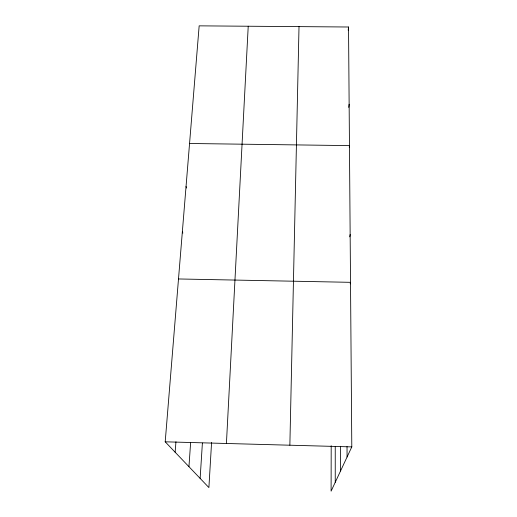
<?xml version="1.0" encoding="UTF-8"?>
<svg xmlns="http://www.w3.org/2000/svg" width="517" height="517" viewBox="0 0 517 517"><rect width="100%" height="100%" fill="white"/><g stroke="black" fill="none" stroke-linecap="round" stroke-linejoin="round"><path stroke-width="0.78" d="M335.242 482.303L335.242 446.565M331.197 445.738L331.1 491.15L351.799 446.895L348.536 27.007L199.161 25.85L165.201 441.815L208.894 487.57L211.576 442.481M289.863 445.208L299.013 26.626M226.42 443.483L248.225 26.231M200.137 478.399L202.393 443.082M188.951 466.689L190.624 442.617M175.147 452.233L175.948 441.764M348.206 30.199L348.536 27.007M348.755 107.394L349.137 104.247M349.246 147.196L349.46 145.607L189.558 143.493M349.744 236.851L350.151 234.492M350.216 283.859L350.52 282.327L178.494 278.96M165.201 441.815L351.799 446.895M182.365 231.577L182.85 233.102M186.049 186.475L186.469 188.02M347.023 446.578L347.075 456.996M340.477 446.307L340.535 470.987"/></g></svg>
